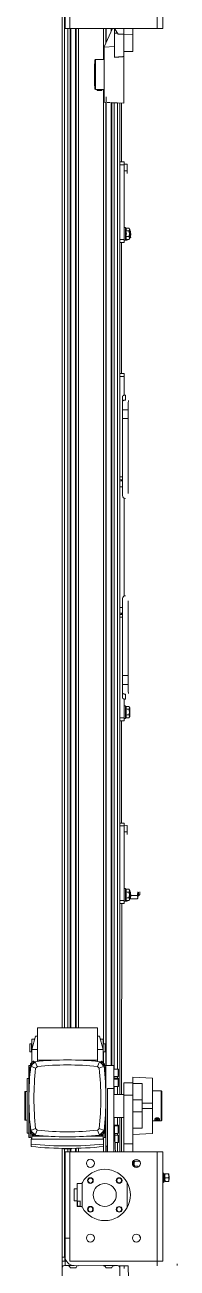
# Model space of a CAD drawing. Header units: millimetres. Extents: x 2179 to 48742, y 3478 to 161002.
# Drawn here: x 33192 to 33457, y 144204 to 146367 of the extents above; entities that cross this region are included whole.
import ezdxf

# ---------------------------------------------------------------- set-up
doc = ezdxf.new("R2010")
doc.units = ezdxf.units.MM
doc.layers.add('0-1', color=7, linetype='Continuous', lineweight=9)
doc.layers.add('2966-1_navrh dispozice stroju-HK_02_dwg-1', color=7, linetype='Continuous', lineweight=9, true_color=0x919191)

# ---------------------------------------------------------------- blocks, each defined once
blk = doc.blocks.new('2966-1_navrh dispozice stroju-HK_02_dwg-876232-1NP _ stroje')
at = {"layer": '0-1'}
for p, q in [((-64655.8, 58655.4), (-64633.7, 58642.1)), ((-64655.3, 58656.2), (-64635, 58644)), ((-64650.8, 58663.6), (-64646.9, 58661.2)), ((-64650.3, 58664.4), (-64648.2, 58663.2)), ((-64657.8, 58652), (-64611.6, 58624.3)), ((-64682.3, 58611.3), (-63192.4, 57715.7)), ((-64680.2, 58614.6), (-63190.3, 57719.1)), ((-64611, 58625.3), (-64618.8, 58612.2)), ((-64530.3, 58612.2), (-64442.7, 58559.6)), ((-64689.7, 58598.9), (-63199.8, 57703.3)), ((-64687.7, 58602.2), (-63197.8, 57706.6)), ((-64687.2, 58603.1), (-63197.3, 57707.5)), ((-64682.8, 58610.4), (-63192.9, 57714.9)), ((-64566.8, 58597.3), (-63144.2, 57742.2)), ((-64553.6, 58595.1), (-63109.1, 57726.8)), ((-64545.7, 58589.2), (-63109.6, 57726)), ((-64539.8, 58598), (-63104.2, 57735)), ((-64537.6, 58601.3), (-63097, 57735.3)), ((-64534.4, 58606.1), (-63094, 57740.2)), ((-64532.1, 58609.4), (-64443.6, 58556.1)), ((-64440.1, 58554.1), (-64328.7, 58487.1)), ((-64424.3, 58559.8), (-64426.9, 58555.5)), ((-64335.9, 58504), (-64333.2, 58508.6)), ((-64331.9, 58510.9), (-64324.1, 58506.2)), ((-64327.5, 58499), (-64324.8, 58503.5)), ((-64325.3, 58485), (-64128.1, 58366.5)), ((-64322.7, 58487.4), (-64127.3, 58370)), ((-64092.6, 58354.5), (-64120.6, 58371.3)), ((-64091.7, 58356.3), (-64084.3, 58351.9)), ((-64072.2, 58338.8), (-64067.1, 58347.3)), ((-63944.3, 58261.9), (-64059.3, 58331)), ((-63971.3, 58272.3), (-63963.6, 58267.6)), ((-63968.7, 58274.7), (-63967, 58273.6)), ((-63793.3, 58174.6), (-63938.8, 58262.1)), ((-63790.9, 58169.7), (-63675.9, 58100.6)), ((-63776.7, 58155.3), (-63767.3, 58149.7)), ((-63770.1, 58154.8), (-63768.3, 58153.8)), ((-63645.7, 58088.2), (-63638.3, 58083.8)), ((-63622.8, 58075.4), (-63620.1, 58079.9)), ((-63614.4, 58070.3), (-63611.7, 58074.9)), ((-63613.9, 58057.4), (-63457.9, 57963.7)), ((-63457, 57967.1), (-63609.6, 58058.8)), ((-63438.7, 57967.3), (-63441.3, 57963)), ((-63454.5, 57961.6), (-63343.1, 57894.6)), ((-63333.8, 57929), (-63335.2, 57926.6)), ((-63350.3, 57911.5), (-63347.6, 57916.1)), ((-63346.3, 57918.4), (-63338.5, 57913.7)), ((-63341.9, 57906.5), (-63339.2, 57911)), ((-63339.6, 57892.6), (-63054.2, 57721)), ((-63052.5, 57723.9), (-63337, 57895)), ((-62986.6, 57751.7), (-62984.8, 57750.7)), ((-62985.3, 57746.1), (-62981.6, 57752.3)), ((-62980.7, 57757.6), (-62982.4, 57758.6)), ((-62980.6, 57754), (-62977.5, 57759.1)), ((-63144.1, 57741.8), (-63144.4, 57741.4)), ((-63132.8, 57734.4), (-63132.6, 57734.8)), ((-63132.2, 57735), (-63115.2, 57724.8)), ((-63092.3, 57741.5), (-63082.5, 57735.7)), ((-63085.8, 57728.6), (-63083.2, 57727)), ((-63082.9, 57733.6), (-63080.2, 57731.9)), ((-63067.8, 57724.5), (-63056.3, 57717.6)), ((-63050.6, 57727), (-63059.4, 57712.4)), ((-62968.4, 57696.3), (-63041.1, 57740)), ((-63120.9, 57720.3), (-63115.7, 57712.8)), ((-63117.4, 57721.8), (-63117.9, 57723.8)), ((-63112.9, 57722.4), (-63112.9, 57722.5)), ((-63112, 57722.7), (-63112.1, 57723.1)), ((-63110.3, 57722.9), (-63111.4, 57713.9)), ((-63070.8, 57719.5), (-63059.3, 57712.6)), ((-62973.7, 57660.9), (-63068.3, 57717.8)), ((-63025.1, 57691.8), (-63016.3, 57706.4)), ((-62966.8, 57672.4), (-63018.2, 57703.3)), ((-62894.7, 57716.8), (-62895.7, 57715.1)), ((-63025, 57692), (-63018.3, 57688)), ((-63022, 57697), (-63010.5, 57690.1)), ((-63020, 57700.4), (-62968.5, 57669.5)), ((-63008.7, 57690.3), (-63012.1, 57684.6)), ((-62998.1, 57682.6), (-62995.4, 57681)), ((-62993.7, 57682.3), (-62984, 57676.4)), ((-62964.9, 57675.5), (-62976.7, 57682.5)), ((-62936.4, 57677), (-62942.6, 57680.8)), ((-62934, 57678.9), (-62931.3, 57683.4)), ((-63014.2, 57665.2), (-63021.7, 57660)), ((-63013.4, 57662.6), (-63013.5, 57662.7)), ((-63012.8, 57661.7), (-63010.7, 57662.2)), ((-63002.5, 57661.6), (-62981, 57648.7)), ((-62984.3, 57674.3), (-62970.6, 57666.1)), ((-63021.6, 57633.9), (-63006.8, 57658.6)), ((-63011.6, 57654.6), (-63020.6, 57655.7)), ((-63003.4, 57657.5), (-63001.9, 57656.7)), ((-62991, 57650.1), (-62983.1, 57645.3)), ((-62989.1, 57654.6), (-62980.5, 57649.5)), ((-62916.2, 57653.2), (-62878.9, 57630.8)), ((-62749.9, 57654.7), (-62747.3, 57653.2)), ((-63208.3, 57635.1), (-63208.5, 57634.7)), ((-63197, 57627.7), (-63196.7, 57628.1)), ((-63177.5, 57617.1), (-63179.5, 57616.6)), ((-63178.6, 57624.2), (-63169.6, 57623.1)), ((-63176.8, 57616.2), (-63176.8, 57616.2)), ((-63176, 57613.7), (-63168.5, 57618.8)), ((-63019.3, 57594.8), (-63015, 57592.2)), ((-63017.3, 57598.1), (-63013, 57595.5)), ((-63016.8, 57599), (-63012.5, 57596.4)), ((-63013.3, 57606.9), (-63008, 57603.8)), ((-63012.9, 57607.8), (-63007.5, 57604.6)), ((-63010.9, 57611.2), (-63005.5, 57608)), ((-63141.5, 57585.6), (-63143, 57583)), ((-63070.7, 57552.4), (-63055.8, 57577.1)), ((-62919.1, 57563.9), (-62956.4, 57586.3)), ((-63079.9, 57555.9), (-63078.8, 57564.9)), ((-63077.3, 57556.4), (-63077.3, 57556.4)), ((-63069.4, 57558.5), (-63074.6, 57566)), ((-63072.8, 57557.1), (-63072.3, 57555)), ((-62807.4, 57545.4), (-62803, 57552.8)), ((-62860.6, 57493.8), (-62861.1, 57492.9)), ((-62847.8, 57486.1), (-62854.6, 57490.2)), ((-62839.3, 57492.3), (-62834.9, 57499.7))]:
    blk.add_line(p, q, dxfattribs=at)
at = {"layer": '0-1', "flags": 128}
for points in [[(-64768.7, 58851.8), (-64761.9, 58847.7), (-64767.5, 58838.3), (-64604.6, 58740.5), (-64609.8, 58731.9)], [(-64688.1, 58601.6), (-64850.9, 58699.5), (-64772.6, 58829.8), (-64609.8, 58731.9), (-64688.1, 58601.6), (-64692.2, 58594.8), (-64820.8, 58672), (-64816.6, 58678.9)], [(-63202.8, 57698.3), (-64849.6, 58688.2), (-64851.6, 58684.8), (-63204.9, 57694.9)], [(-64639.6, 58682.2), (-64631.1, 58677), (-64636.2, 58668.5), (-64648, 58668.3)], [(-64605.4, 58661.6), (-64597.1, 58675.3), (-64622.8, 58690.7), (-64631.4, 58695.9)], [(-64540.4, 58597.1), (-64528.2, 58615.2), (-64597.9, 58657.1), (-64607, 58662.5), (-64631.1, 58677), (-64622.8, 58690.7)], [(-64607, 58662.5), (-64597.9, 58657.1), (-64528.2, 58615.2), (-64540.4, 58597.2), (-63104.7, 57734.2)], [(-64566.2, 58598.4), (-64568.4, 58594.8), (-64566.8, 58593.8), (-64570.9, 58587), (-64572.5, 58587.9), (-64574, 58585.3), (-64618.8, 58612.2), (-64618.5, 58610.9)], [(-64574, 58585.3), (-64575.4, 58585), (-64618.5, 58610.9)], [(-64580, 58587.7), (-64581.1, 58587.5), (-64613.6, 58607), (-64613.9, 58608.1)], [(-64420.6, 58557.5), (-64424.3, 58559.8), (-64434.3, 58565.7), (-64436.9, 58561.5)], [(-64436, 58560.9), (-64324.6, 58494), (-64328.7, 58487.1), (-64324.4, 58484.5), (-64320.3, 58491.4), (-64324.6, 58494)], [(-64322.2, 58498.3), (-64321.1, 58497.7), (-64322.6, 58495.2), (-64341.7, 58506.6), (-64342.7, 58504.9)], [(-64323.6, 58493.4), (-64322.6, 58495.1), (-64323.3, 58496.4), (-64320.6, 58501), (-64321.9, 58503.3), (-64334.7, 58511), (-64337.4, 58511.1), (-64340.1, 58506.5), (-64341.7, 58506.6)], [(-64326.2, 58508.5), (-64324.1, 58506.2), (-64322.9, 58505.5), (-64321, 58505.4)], [(-63972.2, 58278.6), (-63974.7, 58274.3), (-64124.7, 58364.5)], [(-63942.4, 58272.4), (-64077.2, 58353.4), (-64080.9, 58355.7)], [(-64054.1, 58339.5), (-64059.3, 58331), (-64072.2, 58338.8), (-64084.7, 58346.3), (-64092.1, 58350.7)], [(-63967.9, 58276), (-63970.4, 58271.8), (-63974.7, 58274.3)], [(-63960.2, 58265.6), (-63968.7, 58270.7), (-63966.2, 58275)], [(-63777.6, 58161.7), (-63780.2, 58157.4), (-63960.2, 58265.6), (-63957.6, 58269.9)], [(-63782.4, 58176.2), (-63647.7, 58095.2), (-63643.9, 58093)], [(-63769, 58156.5), (-63771.6, 58152.2), (-63780.2, 58157.4)], [(-63765.6, 58148.6), (-63769.9, 58151.2), (-63767.3, 58155.5)], [(-63639.5, 58082.2), (-63611.5, 58065.3), (-63615.6, 58058.5), (-63765.6, 58148.6), (-63763, 58152.9)], [(-63670.8, 58109.1), (-63675.9, 58100.6), (-63662.9, 58092.7), (-63657.8, 58101.3)], [(-63662.9, 58092.7), (-63650.5, 58085.2), (-63643, 58080.8)], [(-63629.6, 58076.2), (-63628.6, 58077.9), (-63609.5, 58066.4), (-63610.5, 58064.7)], [(-63609.5, 58066.4), (-63610.2, 58067.8), (-63607.5, 58072.3), (-63608.8, 58074.7), (-63621.7, 58082.4), (-63624.3, 58082.4), (-63627.1, 58077.9), (-63628.6, 58077.9)], [(-63611.5, 58065.3), (-63607.2, 58062.7), (-63611.3, 58055.9), (-63615.6, 58058.5)], [(-63434.9, 57965), (-63438.7, 57967.3), (-63448.6, 57973.3), (-63451.2, 57969)], [(-63450.4, 57968.5), (-63338.9, 57901.5), (-63343.1, 57894.6), (-63338.8, 57892.1), (-63334.7, 57898.9), (-63338.9, 57901.5)], [(-63338, 57900.9), (-63336.9, 57902.6), (-63337.7, 57904), (-63335, 57908.5), (-63336.2, 57910.8), (-63349.1, 57918.6), (-63351.8, 57918.6), (-63354.5, 57914.1), (-63356, 57914.1)], [(-63339.7, 57929.4), (-63331.9, 57924.7), (-63329.8, 57922.3), (-63335.4, 57912.9), (-63337.3, 57913), (-63338.5, 57913.7), (-63340.6, 57916.1), (-63335, 57925.4)], [(-63334.1, 57926), (-63333.4, 57927.3), (-63338.9, 57930.6)], [(-63337.9, 57932.4), (-63334, 57930), (-63333.4, 57927.3)], [(-63329.8, 57922.3), (-63330.7, 57923.9), (-63331.9, 57924.7)], [(-63336.5, 57905.9), (-63335.5, 57905.3), (-63337, 57902.8), (-63356, 57914.1), (-63357.1, 57912.4)], [(-63030.1, 57773), (-63022.3, 57786.1), (-63020.9, 57786.4), (-62977.8, 57760.5), (-62977.5, 57759.1), (-63022.3, 57786.1)], [(-63179.2, 57629.1), (-63227.1, 57657.9), (-63173.4, 57747.3), (-63125.4, 57718.5)], [(-63116.3, 57724.5), (-63136, 57736.3), (-63151.5, 57745.6), (-63153.9, 57741.5)], [(-62982.5, 57752.6), (-62984, 57752.1), (-62984.2, 57753.6), (-62983, 57755.6), (-62981.6, 57756.1), (-62981.3, 57754.6)], [(-62983, 57755.6), (-62981.3, 57754.6), (-62982.5, 57752.6), (-62984.2, 57753.6)], [(-63160.8, 57739.8), (-63158.9, 57742.9), (-63136, 57736.3), (-63141.1, 57727.9)], [(-63113.5, 57722.7), (-63115.5, 57722.2), (-63117.4, 57721.8), (-63118.4, 57721.5), (-63119.4, 57721.3), (-63119.9, 57723.3), (-63119.5, 57723.7), (-63119, 57723.8), (-63116.1, 57724.6), (-63113.1, 57725.3), (-63112.7, 57725.4), (-63112.1, 57725.2), (-63111.6, 57723.2), (-63112.5, 57723), (-63113.5, 57722.7), (-63114, 57724.8)], [(-62987.9, 57656.6), (-62989.4, 57654), (-63109.5, 57726.2), (-63111.5, 57722.7)], [(-63109.5, 57726.2), (-63102.3, 57738.2), (-63068.3, 57717.8), (-63074, 57708.4), (-62979.3, 57651.5)], [(-63109.3, 57722.5), (-63108.5, 57723.9), (-63096.5, 57716.7), (-63096.7, 57716.4)], [(-63097.1, 57735.1), (-63093.4, 57741.3), (-63082.2, 57734.6), (-63085.9, 57728.4)], [(-63083.3, 57726.8), (-63079.6, 57733), (-63078.3, 57732.2)], [(-63082, 57726.1), (-63078.3, 57732.2), (-63067.2, 57725.5), (-63070.9, 57719.4)], [(-63078.5, 57733.2), (-63077.2, 57732.5), (-63067.5, 57726.6)], [(-62956.7, 57689.2), (-62968.4, 57696.3), (-62976.7, 57682.5), (-63049.3, 57726.2)], [(-62861.4, 57494.3), (-62888.9, 57510.8), (-62884.8, 57517.6), (-62888.9, 57510.8), (-63017.5, 57588.1), (-63013.3, 57594.9), (-62935, 57725.2), (-62772.2, 57627.3), (-62850.5, 57497), (-63013.3, 57594.9)], [(-62765.3, 57623.2), (-62772.2, 57627.3), (-62767, 57635.9), (-62929.9, 57733.8), (-62935, 57725.2)], [(-63144.9, 57686), (-63125.4, 57718.5), (-63123.2, 57717.2)], [(-63118.9, 57721.4), (-63118.8, 57721), (-63116.6, 57721.5)], [(-63114.7, 57722), (-63112, 57722.8), (-63111.7, 57722.7)], [(-62898.2, 57714.7), (-62897.4, 57716.1), (-62883.6, 57707.8), (-62884.5, 57706.5)], [(-62880.7, 57715.7), (-62880.4, 57716.2), (-62883.2, 57717.8), (-62880.7, 57715.7), (-62883.6, 57710.8), (-62883.9, 57710.3), (-62886.7, 57712), (-62892.2, 57715.3), (-62895, 57717), (-62894.7, 57717.5), (-62892.2, 57715.3)], [(-62886.7, 57712), (-62889.2, 57714.2), (-62886.3, 57719), (-62888.7, 57721.2), (-62883.1, 57717.8), (-62883.3, 57718.6), (-62888, 57721.4), (-62888.8, 57721.2), (-62891.5, 57722.9), (-62891.8, 57722.4), (-62894.7, 57717.5)], [(-63013.3, 57685.3), (-63009.9, 57691.1), (-63008.7, 57690.3), (-62997.5, 57683.7), (-63000.6, 57678.5)], [(-63008.8, 57691.4), (-63007.6, 57690.6), (-62997.8, 57684.7)], [(-62997.9, 57677), (-62994.8, 57682), (-62983.7, 57675.3), (-62986.4, 57670.8)], [(-62936.4, 57678.2), (-62941.2, 57681), (-62941.7, 57683.1), (-62940.9, 57684.4), (-62936.9, 57691)], [(-62940.9, 57684.4), (-62940.2, 57681.6), (-62935.9, 57679)], [(-62929.6, 57682.8), (-62929.9, 57683), (-62931.8, 57683.6)], [(-63177, 57627.8), (-63179.2, 57629.1), (-63159.7, 57661.5)], [(-63055.9, 57542.3), (-63059.5, 57544.5), (-63066.7, 57548.8), (-63066.2, 57549.7), (-63002.3, 57656), (-63006.8, 57658.6), (-63010, 57660.6)], [(-63024.3, 57672.7), (-63003.3, 57660.1), (-63002.3, 57661.8)], [(-63013, 57660.9), (-63013.5, 57663.1), (-63013.1, 57663.2)], [(-63011.8, 57657.8), (-63012.3, 57659.8), (-63012.8, 57661.7), (-63013, 57662.7), (-63013.3, 57663.7), (-63011.2, 57664.2), (-63010.8, 57663.7), (-63010.7, 57663.3), (-63010, 57660.4), (-63009.2, 57657.4), (-63009.1, 57657), (-63009.3, 57656.4), (-63011.3, 57655.9), (-63011.5, 57656.8), (-63011.8, 57657.8), (-63009.8, 57658.3)], [(-63012.5, 57659), (-63011.8, 57656.3), (-63011.4, 57656.4)], [(-62936.5, 57677.9), (-62939.2, 57679.5), (-62940.1, 57679.3)], [(-62934.4, 57679.3), (-62933, 57677.9), (-62935.6, 57679.5), (-62936.9, 57677.3)], [(-63194.8, 57638.5), (-63199.9, 57630.1), (-63216.4, 57647.2), (-63214.6, 57650.3)], [(-63212.9, 57643.5), (-63215.3, 57639.3), (-63199.9, 57630.1), (-63180.2, 57618.2)], [(-63002.3, 57656), (-63001.8, 57656.8), (-62994.6, 57652.5), (-62990.9, 57650.3)], [(-63178.4, 57621), (-63178, 57619.1), (-63177.5, 57617.1), (-63177.2, 57616.1), (-63177, 57615.1), (-63179, 57614.6), (-63179.4, 57615.1), (-63179.5, 57615.5), (-63180.3, 57618.5), (-63181, 57621.4), (-63181.1, 57621.9), (-63181, 57622.5), (-63178.9, 57623), (-63178.7, 57622), (-63178.4, 57621), (-63180.5, 57620.5)], [(-63178.8, 57622.4), (-63178.4, 57622.5), (-63177.7, 57619.9)], [(-63177.1, 57615.7), (-63176.7, 57615.8), (-63177.3, 57617.9)], [(-62822.4, 57623.6), (-62823.6, 57623.2), (-62825, 57624.1)], [(-63176.4, 57614.8), (-63178.5, 57611.4), (-63071.4, 57547), (-63070.3, 57548.7), (-63091.2, 57561.2)], [(-63163.9, 57604.6), (-63164, 57604.4), (-63176, 57611.6), (-63175.2, 57613)], [(-63077.8, 57550.8), (-63079.3, 57548.2), (-63160.7, 57597.2), (-63159.2, 57599.8)], [(-63017, 57600.6), (-63016.1, 57600.1), (-63023.3, 57588.1), (-63024.2, 57588.6)], [(-63085.8, 57552.1), (-63085.8, 57552.1), (-63154.3, 57593.3)], [(-63098.6, 57559.8), (-63100.2, 57557.3), (-63100.8, 57556.5), (-63143.4, 57582.1), (-63143, 57583), (-63100.2, 57557.3)], [(-63025.3, 57586.9), (-62863.2, 57489.5), (-62861.1, 57492.9), (-63022.3, 57589.8)], [(-62954.9, 57585.4), (-62959.5, 57577.7), (-62933.4, 57562), (-62929.3, 57559.6)], [(-62922.4, 57561.8), (-62930.5, 57566.7), (-62933.4, 57562), (-62936.2, 57557.3), (-62954.2, 57568.1), (-62951.4, 57572.8)], [(-62713.3, 57525.4), (-62709, 57522.8), (-62713.1, 57516), (-62716.5, 57518), (-62721.5, 57521), (-62737.3, 57530.5), (-62774.7, 57553), (-62790.4, 57562.4), (-62795.4, 57565.4), (-62798.8, 57567.5), (-62794.7, 57574.3), (-62790.4, 57571.8)], [(-62794.7, 57574.3), (-62791.1, 57580.3), (-62787.7, 57578.3), (-62782.7, 57575.3), (-62779.3, 57573.3), (-62778.5, 57572.8), (-62771.1, 57568.3), (-62770.3, 57567.8), (-62766.9, 57565.8), (-62729.6, 57543.4), (-62726.2, 57541.3), (-62725.4, 57540.8), (-62718, 57536.4), (-62717.1, 57535.9), (-62713.8, 57533.9), (-62708.8, 57530.9), (-62705.4, 57528.8)], [(-63076.7, 57556.1), (-63074.8, 57556.6), (-63072.8, 57557.1), (-63071.8, 57557.3), (-63070.8, 57557.6), (-63070.3, 57555.5), (-63070.8, 57555.1), (-63071.2, 57555), (-63074.2, 57554.2), (-63077.1, 57553.5), (-63077.6, 57553.4), (-63078.2, 57553.6), (-63078.7, 57555.6), (-63077.7, 57555.8), (-63076.7, 57556.1), (-63076.2, 57554.1)], [(-63075.6, 57556.8), (-63078.2, 57556.1), (-63078.2, 57555.7)], [(-63066.2, 57549.7), (-63070.7, 57552.4), (-63073.9, 57554.3)], [(-63073.6, 57557.3), (-63071.5, 57557.8), (-63071.4, 57557.4)], [(-62922.8, 57562.1), (-62925.4, 57557.8), (-62932.7, 57562.2), (-62930.1, 57566.5)], [(-62920.6, 57564.8), (-62922.4, 57561.8), (-62925.2, 57557.1), (-62929.3, 57559.6), (-62929, 57560)], [(-62863.2, 57489.5), (-62857.2, 57485.9), (-62850.3, 57481.8), (-62848.3, 57485.2), (-62845.3, 57490.2), (-62839.6, 57499.7), (-62835.8, 57505.9), (-62813.4, 57543.3), (-62803.9, 57559.1), (-62800.9, 57564.1), (-62798.8, 57567.5)], [(-62857.1, 57492.5), (-62855.1, 57491.3), (-62855.7, 57490.3), (-62860.9, 57493.4)], [(-62853.5, 57492), (-62854.6, 57490.2), (-62857.2, 57485.9)], [(-62854.7, 57492.1), (-62855.2, 57491.1), (-62854.4, 57490.6)], [(-62850.3, 57481.8), (-62846.9, 57479.7), (-62841.9, 57476.7), (-62826.2, 57467.2)]]:
    blk.add_lwpolyline(points, dxfattribs=at)
for points in [[(-64545.4, 58589.8), (-64547.3, 58587), (-64629.7, 58636.5), (-64629.9, 58636.7), (-64649.8, 58665.4), (-64629.9, 58636.7), (-64629.7, 58636.5), (-64621.3, 58652.5), (-64629.7, 58636.5), (-64547.3, 58587)], [(-64605, 58642.7), (-64641, 58664.3), (-64647.6, 58668.3), (-64641, 58664.3), (-64638.6, 58668.4), (-64641, 58664.3)], [(-64440.3, 58563.5), (-64444.4, 58556.7), (-64440.1, 58554.1), (-64436, 58560.9)], [(-64124.9, 58373.9), (-64120.6, 58371.3), (-64124.7, 58364.5), (-64129, 58367.1)], [(-63454.7, 57971), (-63458.8, 57964.2), (-63454.5, 57961.6), (-63450.4, 57968.5)], [(-62966.4, 57734.7), (-63003.6, 57757.1), (-63011.8, 57762), (-63049.1, 57784.4), (-63068.1, 57756.2), (-63049.1, 57784.4), (-63011.8, 57762), (-63021.1, 57746.6), (-63011.8, 57762), (-63003.6, 57757.1), (-63012.9, 57741.7), (-63003.6, 57757.1), (-62966.4, 57734.7), (-62982.4, 57704.7)], [(-63068.1, 57756.2), (-63059.5, 57751)], [(-63067.8, 57737.3), (-63059.5, 57751), (-63041.1, 57740), (-63049.3, 57726.2)], [(-63050.4, 57764.2), (-63058.7, 57750.5), (-63050.4, 57764.2), (-63025.8, 57749.4), (-63008.2, 57738.8), (-62983.6, 57724), (-62991.8, 57710.3), (-62983.6, 57724), (-63008.2, 57738.8), (-63016.4, 57725.1), (-63008.2, 57738.8), (-63025.8, 57749.4), (-63034, 57735.7), (-63025.8, 57749.4)], [(-63130.8, 57737.3), (-63132.3, 57734.7), (-63144.3, 57741.9), (-63142.8, 57744.5)], [(-63210.3, 57632.2), (-63208.7, 57634.8), (-63196.7, 57627.6), (-63198.3, 57625)], [(-62892.8, 57571.4), (-62892.8, 57571.4)]]:
    blk.add_lwpolyline(points, close=True, dxfattribs=at)
at = {"layer": '0-1'}
for centre, radius in [((-62936.4, 57684), 7), ((-62926.2, 57642.9), 5), ((-62926.2, 57642.9), 4.19), ((-62977.7, 57615.5), 7), ((-62917.6, 57608.6), 20), ((-62883.3, 57617.1), 5), ((-62883.3, 57617.1), 4.19), ((-62825, 57617.1), 7), ((-62951.9, 57600), 5), ((-62951.9, 57600), 4.19), ((-62909.1, 57574.3), 5), ((-62909.1, 57574.3), 4.19), ((-62866.2, 57548.5), 7)]:
    blk.add_circle(centre, radius, dxfattribs=at)
for centre, radius, start, end in [((-64548.1, 58577.9), 26.3, 149.0135, 156.662), ((-64548.1, 58577.9), 26.3, 141.3172, 148.9659), ((-64502.8, 58566.4), 48.5, 145.9915, 149.0572), ((-64502.8, 58566.4), 48.5, 145.9915, 149.0572), ((-64502.1, 58565.9), 49.3, 142.947, 145.9885), ((-64502.1, 58565.9), 49.3, 142.947, 145.9885), ((-64339.9, 58502.2), 4.39, 25.0308, 92.9485), ((-64337.2, 58506.7), 4.39, 25.0308, 92.9485), ((-64324.6, 58499.1), 4.39, 25.0308, 92.9485), ((-64321.2, 58511.3), 5.93, 240.6539, 271.7097), ((-64327.3, 58494.6), 4.39, 25.0308, 92.9485), ((-63941.7, 58266.2), 5, 238.9896, 328.9896), ((-63788.3, 58173.9), 5, 148.9896, 238.9896), ((-63626.8, 58073.5), 4.39, 25.0308, 92.9485), ((-63624.1, 58078.1), 4.39, 25.0308, 92.9485), ((-63614.2, 58065.9), 4.39, 25.0308, 92.9485), ((-63611.5, 58070.5), 4.39, 25.0308, 92.9485), ((-63351.5, 57914.2), 4.39, 25.0308, 92.9485), ((-63334.8, 57919.5), 5.93, 60.6539, 91.7097), ((-63354.3, 57909.7), 4.39, 25.0308, 92.9485), ((-63341.7, 57902.1), 4.39, 25.0308, 92.9485), ((-63338.9, 57906.6), 4.39, 25.0308, 92.9485), ((-63335.6, 57918.9), 5.93, 240.6539, 271.7097), ((-63118.4, 57721.9), 2.02, 105.9843, 136.3793), ((-63118.6, 57721.9), 2.02, 71.6, 101.995), ((-63112.6, 57723.4), 2.02, 105.9843, 136.3793), ((-63112.7, 57723.3), 2.02, 71.6, 101.995), ((-63092.7, 57740.9), 0.8, 58.9896, 148.9896), ((-63082.9, 57735), 0.8, 328.9896, 58.9896), ((-63078.9, 57732.6), 0.8, 58.9896, 148.9896), ((-63077.7, 57731.8), 0.8, 58.9896, 148.9896), ((-63067.9, 57726), 0.8, 328.9896, 58.9896), ((-62723.9, 57416.3), 500, 142.5498, 155.4295), ((-62723.9, 57416.3), 491.3, 142.8754, 155.1039), ((-63095.1, 57639.4), 84.9, 100.327, 107.6523), ((-63095.1, 57639.4), 76.2, 102.3332, 105.6461), ((-63318.2, 57268.2), 491.3, 52.8754, 65.1039), ((-63318.2, 57268.2), 500, 52.5498, 65.4295), ((-62887.2, 57724), 10, 239.6424, 258.593), ((-62893.8, 57712.5), 10, 59.6424, 78.593), ((-62881.6, 57720.7), 10, 239.6424, 258.593), ((-62888.2, 57709.2), 10, 59.6424, 78.593), ((-67574.3, 49170.1), 9659.8, 61.54888, 61.8835), ((-63009.2, 57690.7), 0.8, 58.9896, 148.9896), ((-63008, 57689.9), 0.8, 58.9896, 148.9896), ((-62998.2, 57684.1), 0.8, 328.9896, 58.9896), ((-62994.1, 57681.6), 0.8, 58.9896, 148.9896), ((-63095.1, 57639.4), 76.2, 12.3332, 15.6461), ((-63095.1, 57639.4), 84.9, 10.327, 17.6523), ((-63012.6, 57662.7), 2.02, 15.9843, 46.3793), ((-63012.7, 57662.9), 2.02, 341.6, 11.995), ((-63000.8, 57658.5), 3, 148.9896, 238.9896), ((-62984.4, 57675.8), 0.8, 328.9896, 58.9896), ((-63466.3, 57862.5), 491.3, 322.8754, 335.1039), ((-63466.3, 57862.5), 500, 322.5498, 335.4295), ((-63530.8, 57901.3), 591.1, 322.8713, 335.108), ((-63537.6, 57905.4), 603.3, 322.9955, 334.9837), ((-63011.2, 57656.9), 2.02, 15.9843, 46.3793), ((-63011.2, 57657), 2.02, 341.6, 11.995), ((-62917.6, 57608.6), 44.6, 88.1264, 209.8529), ((-62917.6, 57608.6), 44.6, 29.8529, 88.1264), ((-63179, 57621.8), 2.02, 161.6, 191.995), ((-63179.1, 57622), 2.02, 195.9843, 226.3793), ((-63177.6, 57616), 2.02, 161.6, 191.995), ((-63095.1, 57639.4), 84.9, 190.327, 197.6523), ((-63095.1, 57639.4), 76.2, 192.3332, 195.6461), ((-62872, 58010.6), 491.3, 232.8754, 245.1039), ((-62917.6, 57608.6), 44.6, 268.1264, 29.8529), ((-63177.6, 57616.1), 2.02, 195.9843, 226.3793), ((-62872, 58010.6), 500, 232.5498, 245.4295), ((-62917.6, 57608.6), 44.6, 209.8529, 212.3788), ((-63095.1, 57639.4), 84.9, 280.327, 287.6523), ((-63095.1, 57639.4), 76.2, 282.3332, 285.6461), ((-63077.5, 57555.5), 2.02, 251.6, 281.995), ((-63077.7, 57555.5), 2.02, 285.9843, 316.3793), ((-63071.7, 57557), 2.02, 251.6, 281.995), ((-63071.8, 57556.9), 2.02, 285.9843, 316.3793), ((-62917.6, 57608.6), 44.6, 265.6005, 268.1264), ((-62800.4, 57557), 4, 148.9896, 227.4527), ((-62800.4, 57557), 4, 148.9896, 227.4527), ((-62803.8, 57553.3), 1, 328.9896, 47.4527), ((-62797.5, 57562), 4, 58.9896, 148.9896), ((-63067.8, 57547.1), 3, 58.9896, 148.9896), ((-62809.9, 57541.2), 4, 70.5266, 148.9896), ((-62809.9, 57541.3), 4, 70.5266, 80.1196), ((-62808.3, 57546), 1, 250.5266, 328.9896), ((-62808.3, 57546), 1, 250.5266, 328.9896), ((-62853.2, 57507.9), 15.9, 238.9896, 328.9896), ((-62841.9, 57488.1), 4, 70.5266, 148.9896), ((-62841.9, 57488.1), 4, 70.5266, 80.1196), ((-62840.2, 57492.8), 1, 250.5266, 328.9896), ((-62840.2, 57492.8), 1, 250.5266, 328.9896), ((-62832.4, 57503.9), 4, 148.9896, 227.4527), ((-62832.4, 57503.9), 4, 148.9896, 227.4527), ((-62835.8, 57500.2), 1, 328.9896, 47.4527), ((-62835.8, 57500.2), 1, 328.9896, 47.4527), ((-62844.9, 57483.1), 4, 148.9896, 238.9896)]:
    blk.add_arc(centre, radius, start, end, dxfattribs=at)
for points, degree, knots in [([(-64597.9, 58657.1), (-64599.2, 58654.3), (-64601.5, 58649.8), (-64603.7, 58645.3), (-64605, 58642.7)], 2, [0, 0, 0, 0.379836, 0.629827, 1, 1, 1]), ([(-64597.9, 58657.1), (-64599.2, 58654.3), (-64601.5, 58649.8), (-64603.7, 58645.3), (-64605, 58642.7)], 2, [0, 0, 0, 0.379836, 0.629827, 1, 1, 1]), ([(-64335.9, 58504), (-64334.3, 58503.6), (-64331.2, 58502.4), (-64328.6, 58500.2), (-64327.5, 58499)], 3, [0, 0, 0, 0, 0.499482, 1, 1, 1, 1]), ([(-64324.8, 58503.5), (-64325.9, 58504.7), (-64328.5, 58506.9), (-64331.6, 58508.1), (-64333.2, 58508.6)], 3, [0, 0, 0, 0, 0.499482, 1, 1, 1, 1]), ([(-64331.9, 58510.9), (-64331, 58510.3), (-64329.2, 58509.4), (-64327.2, 58508.8), (-64326.2, 58508.5)], 3, [0, 0, 0, 0, 0.50159, 1, 1, 1, 1]), ([(-64091.7, 58356.3), (-64091.8, 58356.2), (-64091.9, 58355.9), (-64092.1, 58355.6), (-64092.2, 58355.3), (-64092.3, 58355.1), (-64092.5, 58354.8), (-64092.5, 58354.6), (-64092.6, 58354.3), (-64092.7, 58354.1), (-64092.8, 58353.8), (-64092.8, 58353.5), (-64092.9, 58353.2), (-64092.9, 58352.8), (-64092.9, 58352.5), (-64092.9, 58352.2), (-64092.9, 58351.8), (-64092.8, 58351.6), (-64092.7, 58351.4), (-64092.6, 58351.3), (-64092.5, 58351.1), (-64092.4, 58351), (-64092.3, 58350.8), (-64092.2, 58350.8), (-64092.1, 58350.7)], 3, [0, 0, 0, 0, 0.08775, 0.133242, 0.180743, 0.231034, 0.278324, 0.322474, 0.363157, 0.406481, 0.452723, 0.502097, 0.554704, 0.610444, 0.668932, 0.729428, 0.780651, 0.821807, 0.852434, 0.882704, 0.91255, 0.94198, 0.966275, 1, 1, 1, 1]), ([(-64084.3, 58351.9), (-64084.4, 58351.7), (-64084.5, 58351.5), (-64084.7, 58351.1), (-64084.8, 58350.9), (-64084.9, 58350.6), (-64085, 58350.3), (-64085.1, 58350.1), (-64085.2, 58349.9), (-64085.3, 58349.6), (-64085.3, 58349.3), (-64085.4, 58349), (-64085.5, 58348.7), (-64085.5, 58348.4), (-64085.5, 58348), (-64085.5, 58347.7), (-64085.4, 58347.4), (-64085.4, 58347.1), (-64085.3, 58347), (-64085.2, 58346.8), (-64085.1, 58346.6), (-64085, 58346.5), (-64084.9, 58346.4), (-64084.8, 58346.3), (-64084.7, 58346.3)], 3, [0, 0, 0, 0, 0.08775, 0.133242, 0.180743, 0.231034, 0.278324, 0.322474, 0.363157, 0.406481, 0.452723, 0.502097, 0.554704, 0.610444, 0.668932, 0.729428, 0.780651, 0.821807, 0.852434, 0.882704, 0.91255, 0.94198, 0.966275, 1, 1, 1, 1]), ([(-63650.5, 58085.2), (-63650.4, 58085.2), (-63650.3, 58085.2), (-63650.1, 58085.1), (-63650, 58085.1), (-63649.8, 58085.1), (-63649.6, 58085.1), (-63649.4, 58085.1), (-63649.2, 58085.1), (-63648.9, 58085.2), (-63648.5, 58085.4), (-63648.2, 58085.6), (-63648, 58085.7), (-63647.7, 58085.9), (-63647.5, 58086.1), (-63647.3, 58086.3), (-63647.1, 58086.5), (-63646.9, 58086.7), (-63646.7, 58086.9), (-63646.5, 58087.1), (-63646.4, 58087.3), (-63646.2, 58087.6), (-63646, 58087.9), (-63645.8, 58088.1), (-63645.7, 58088.2)], 3, [0, 0, 0, 0, 0.033725, 0.05802, 0.08745, 0.117296, 0.147566, 0.178193, 0.219349, 0.270572, 0.331068, 0.389556, 0.445296, 0.497903, 0.547277, 0.593519, 0.636843, 0.677526, 0.721676, 0.768966, 0.819257, 0.866758, 0.91225, 1, 1, 1, 1]), ([(-63643, 58080.8), (-63643, 58080.7), (-63642.9, 58080.7), (-63642.7, 58080.6), (-63642.5, 58080.6), (-63642.4, 58080.6), (-63642.2, 58080.6), (-63642, 58080.6), (-63641.7, 58080.7), (-63641.4, 58080.8), (-63641.1, 58080.9), (-63640.8, 58081.1), (-63640.5, 58081.3), (-63640.3, 58081.5), (-63640.1, 58081.7), (-63639.8, 58081.9), (-63639.7, 58082), (-63639.5, 58082.2), (-63639.3, 58082.4), (-63639.1, 58082.6), (-63638.9, 58082.9), (-63638.8, 58083.1), (-63638.6, 58083.4), (-63638.4, 58083.6), (-63638.3, 58083.8)], 3, [0, 0, 0, 0, 0.033725, 0.05802, 0.08745, 0.117296, 0.147566, 0.178193, 0.219349, 0.270572, 0.331068, 0.389556, 0.445296, 0.497903, 0.547277, 0.593519, 0.636843, 0.677526, 0.721676, 0.768966, 0.819257, 0.866758, 0.91225, 1, 1, 1, 1]), ([(-63622.8, 58075.4), (-63621.2, 58075), (-63618.1, 58073.7), (-63615.6, 58071.5), (-63614.4, 58070.3)], 3, [0, 0, 0, 0, 0.499482, 1, 1, 1, 1]), ([(-63611.7, 58074.9), (-63612.8, 58076.1), (-63615.4, 58078.3), (-63618.5, 58079.5), (-63620.1, 58079.9)], 3, [0, 0, 0, 0, 0.499482, 1, 1, 1, 1]), ([(-63335, 57925.4), (-63335.7, 57926.2), (-63337.1, 57927.6), (-63338.8, 57928.8), (-63339.7, 57929.4)], 3, [0, 0, 0, 0, 0.49841, 1, 1, 1, 1]), ([(-63350.3, 57911.5), (-63348.7, 57911.1), (-63345.5, 57909.9), (-63343, 57907.7), (-63341.9, 57906.5)], 3, [0, 0, 0, 0, 0.499482, 1, 1, 1, 1]), ([(-63339.2, 57911), (-63340.3, 57912.2), (-63342.8, 57914.5), (-63346, 57915.7), (-63347.6, 57916.1)], 3, [0, 0, 0, 0, 0.499482, 1, 1, 1, 1]), ([(-63346.3, 57918.4), (-63345.4, 57917.9), (-63343.6, 57917), (-63341.6, 57916.3), (-63340.6, 57916.1)], 3, [0, 0, 0, 0, 0.50159, 1, 1, 1, 1]), ([(-63338.3, 57911.7), (-63338.3, 57911.8), (-63338.2, 57911.9), (-63338.1, 57912.1), (-63338.1, 57912.2), (-63338, 57912.4), (-63337.9, 57912.5), (-63337.9, 57912.6), (-63337.8, 57912.8), (-63337.7, 57912.9), (-63337.6, 57913.1), (-63337.6, 57913.2)], 3, [0, 0, 0, 0, 0.179257, 0.269214, 0.359438, 0.44995, 0.540767, 0.631911, 0.7234, 0.815255, 1, 1, 1, 1]), ([(-63338.3, 57911.7), (-63338.3, 57911.8), (-63338.2, 57911.9), (-63338.1, 57912.1), (-63338, 57912.2), (-63337.9, 57912.3), (-63337.8, 57912.5), (-63337.8, 57912.6), (-63337.7, 57912.7), (-63337.6, 57912.9), (-63337.5, 57913), (-63337.5, 57913.1)], 3, [0, 0, 0, 0, 0.182957, 0.274192, 0.365267, 0.456203, 0.547018, 0.637734, 0.72837, 0.818947, 1, 1, 1, 1]), ([(-62985.9, 57751.9), (-62986, 57752), (-62986.1, 57752.1), (-62986.3, 57752.3), (-62986.4, 57752.5), (-62986.4, 57752.7), (-62986.5, 57752.9), (-62986.5, 57753.1), (-62986.5, 57753.4), (-62986.5, 57753.6), (-62986.5, 57753.9), (-62986.5, 57754.2), (-62986.4, 57754.5), (-62986.3, 57754.8), (-62986.2, 57755.1), (-62986.1, 57755.4), (-62985.9, 57755.7), (-62985.8, 57755.9), (-62985.6, 57756.2), (-62985.4, 57756.5), (-62985.2, 57756.7), (-62985, 57756.9), (-62984.8, 57757.2), (-62984.6, 57757.3), (-62984.3, 57757.5), (-62984.1, 57757.7), (-62983.9, 57757.8), (-62983.6, 57757.9), (-62983.4, 57758), (-62983.2, 57758), (-62983, 57758.1), (-62982.8, 57758.1), (-62982.6, 57758), (-62982.4, 57758), (-62982.3, 57757.9)], 3, [0, 0, 0, 0, 0.039009, 0.060004, 0.082409, 0.106386, 0.132014, 0.159297, 0.188189, 0.218611, 0.250456, 0.28359, 0.31786, 0.353097, 0.389121, 0.425742, 0.462765, 0.499989, 0.537214, 0.574237, 0.610858, 0.646883, 0.68212, 0.716391, 0.749525, 0.781371, 0.811795, 0.840688, 0.86797, 0.8936, 0.917578, 0.939986, 0.960981, 1, 1, 1, 1]), ([(-62980.6, 57757.5), (-62980.7, 57757.5), (-62980.7, 57757.6), (-62980.8, 57757.6), (-62980.9, 57757.6), (-62981, 57757.7), (-62981.1, 57757.7), (-62981.2, 57757.7), (-62981.4, 57757.7), (-62981.6, 57757.7), (-62981.7, 57757.6), (-62982, 57757.6), (-62982.2, 57757.4), (-62982.5, 57757.3), (-62982.7, 57757.2), (-62982.9, 57757), (-62983.1, 57756.8), (-62983.3, 57756.7), (-62983.4, 57756.5), (-62983.5, 57756.4), (-62983.7, 57756.2), (-62983.8, 57756.1), (-62984, 57755.9), (-62984.1, 57755.7), (-62984.2, 57755.5), (-62984.4, 57755.3), (-62984.5, 57755.2), (-62984.6, 57755), (-62984.7, 57754.8), (-62984.8, 57754.6), (-62984.9, 57754.4), (-62985, 57754.2), (-62985.1, 57754), (-62985.1, 57753.7), (-62985.2, 57753.6), (-62985.3, 57753.4), (-62985.3, 57753.1), (-62985.4, 57752.9), (-62985.4, 57752.6), (-62985.4, 57752.4), (-62985.4, 57752.1), (-62985.4, 57751.8), (-62985.4, 57751.6), (-62985.3, 57751.4), (-62985.3, 57751.2), (-62985.2, 57751.1), (-62985.1, 57751), (-62985, 57750.9), (-62985, 57750.8), (-62984.9, 57750.7), (-62984.8, 57750.7), (-62984.8, 57750.7)], 3, [0.4963938, 0.4963938, 0.4963938, 0.4963938, 0.5, 0.5036062, 0.5084313, 0.514505, 0.5218624, 0.5293241, 0.5368915, 0.5445481, 0.5548371, 0.5676431, 0.5827671, 0.5973891, 0.611324, 0.6244756, 0.6368194, 0.6483797, 0.6592107, 0.6693814, 0.6804189, 0.6922415, 0.7048143, 0.7166895, 0.7280625, 0.7391108, 0.75, 0.7608892, 0.7719375, 0.7833105, 0.7951857, 0.8077585, 0.8195811, 0.8306186, 0.8407893, 0.8516203, 0.8631806, 0.8755244, 0.888676, 0.9026109, 0.9172329, 0.9323569, 0.9451629, 0.9554519, 0.9631085, 0.9706759, 0.9781376, 0.985495, 0.9915687, 0.9963938, 1, 1, 1, 1]), ([(-62984.8, 57750.7), (-62984.8, 57750.7), (-62984.8, 57750.7), (-62984.7, 57750.6), (-62984.6, 57750.6), (-62984.4, 57750.6), (-62984.3, 57750.5), (-62984.1, 57750.5), (-62984, 57750.6), (-62983.8, 57750.6), (-62983.5, 57750.7), (-62983.3, 57750.8), (-62983, 57750.9), (-62982.8, 57751.1), (-62982.6, 57751.2), (-62982.4, 57751.4), (-62982.3, 57751.6), (-62982.1, 57751.7), (-62982, 57751.8), (-62981.8, 57752), (-62981.7, 57752.2), (-62981.5, 57752.4), (-62981.4, 57752.6), (-62981.3, 57752.7), (-62981.2, 57752.9), (-62981, 57753.1), (-62980.9, 57753.3), (-62980.8, 57753.5), (-62980.7, 57753.7), (-62980.6, 57753.9), (-62980.5, 57754.1), (-62980.5, 57754.3), (-62980.4, 57754.5), (-62980.3, 57754.7), (-62980.3, 57754.9), (-62980.2, 57755.1), (-62980.2, 57755.3), (-62980.1, 57755.6), (-62980.1, 57755.9), (-62980.1, 57756.1), (-62980.1, 57756.4), (-62980.1, 57756.7), (-62980.2, 57756.9), (-62980.2, 57757), (-62980.3, 57757.1), (-62980.4, 57757.3), (-62980.5, 57757.4), (-62980.6, 57757.5), (-62980.6, 57757.5), (-62980.6, 57757.5)], 3, [0, 0, 0, 0, 0.0036062, 0.0084313, 0.014505, 0.0218624, 0.0293241, 0.0368915, 0.0445481, 0.0548371, 0.0676431, 0.0827671, 0.0973891, 0.111324, 0.1244756, 0.1368194, 0.1483797, 0.1592107, 0.1693814, 0.1804189, 0.1922415, 0.2048143, 0.2166895, 0.2280625, 0.2391108, 0.25, 0.2608892, 0.2719375, 0.2833105, 0.2951857, 0.3077585, 0.3195811, 0.3306186, 0.3407893, 0.3516203, 0.3631806, 0.3755244, 0.388676, 0.4026109, 0.4172329, 0.4323569, 0.4451629, 0.4554519, 0.4631085, 0.4706759, 0.4781376, 0.485495, 0.4915687, 0.4963938, 0.4963938, 0.4963938, 0.4963938]), ([(-62982.8, 57754.1), (-62983, 57753.8), (-62983.3, 57753.3), (-62983.8, 57752.8), (-62984, 57752.5)], 3, [0, 0, 0, 0, 0.516647, 1, 1, 1, 1]), ([(-62982, 57756), (-62982, 57755.7), (-62982.3, 57755), (-62982.6, 57754.4), (-62982.8, 57754.1)], 3, [0, 0, 0, 0, 0.483312, 1, 1, 1, 1]), ([(-63116.1, 57724.6), (-63116.4, 57724.5), (-63117, 57724.3), (-63117.6, 57724), (-63117.9, 57723.8)], 2, [0, 0, 0, 0.356361, 0.602228, 1, 1, 1]), ([(-63114, 57724.8), (-63114.4, 57724.8), (-63115.1, 57724.7), (-63115.7, 57724.7), (-63116.1, 57724.6)], 2, [0, 0, 0, 0.397772, 0.643639, 1, 1, 1]), ([(-63010, 57660.4), (-63010, 57660.7), (-63010.3, 57661.3), (-63010.5, 57661.9), (-63010.7, 57662.2)], 2, [0, 0, 0, 0.356361, 0.602228, 1, 1, 1]), ([(-63009.8, 57658.3), (-63009.8, 57658.7), (-63009.8, 57659.4), (-63009.9, 57660), (-63010, 57660.4)], 2, [0, 0, 0, 0.397772, 0.643639, 1, 1, 1]), ([(-63180.5, 57620.5), (-63180.5, 57620.1), (-63180.4, 57619.4), (-63180.4, 57618.8), (-63180.3, 57618.5)], 2, [0, 0, 0, 0.397772, 0.643639, 1, 1, 1]), ([(-63180.3, 57618.5), (-63180.2, 57618.1), (-63180, 57617.5), (-63179.7, 57616.9), (-63179.5, 57616.6)], 2, [0, 0, 0, 0.356361, 0.602228, 1, 1, 1]), ([(-63076.2, 57554.1), (-63075.8, 57554), (-63075.1, 57554.1), (-63074.5, 57554.2), (-63074.2, 57554.2)], 2, [0, 0, 0, 0.397772, 0.643639, 1, 1, 1]), ([(-63074.2, 57554.2), (-63073.8, 57554.3), (-63073.2, 57554.6), (-63072.6, 57554.8), (-63072.3, 57555)], 2, [0, 0, 0, 0.356361, 0.602228, 1, 1, 1])]:
    blk.add_open_spline(points, degree=degree, knots=knots, dxfattribs=at)
for points in [[(-62885.4, 57708.9), (-62885, 57709.4), (-62884.6, 57710), (-62884.2, 57710.5)], [(-62885.3, 57708.8), (-62884.9, 57709.4), (-62884.6, 57710), (-62884.3, 57710.6)]]:
    blk.add_open_spline(points, degree=3, dxfattribs=at)

msp = doc.modelspace()

# ---------------------------------------------------------------- block references
at = {"layer": '2966-1_navrh dispozice stroju-HK_02_dwg-1', "rotation": 301.0103595051887}
msp.add_blockref('2966-1_navrh dispozice stroju-HK_02_dwg-876232-1NP _ stroje', (16370.5, 60726.8), dxfattribs=at)

doc.saveas('drawing.dxf')
